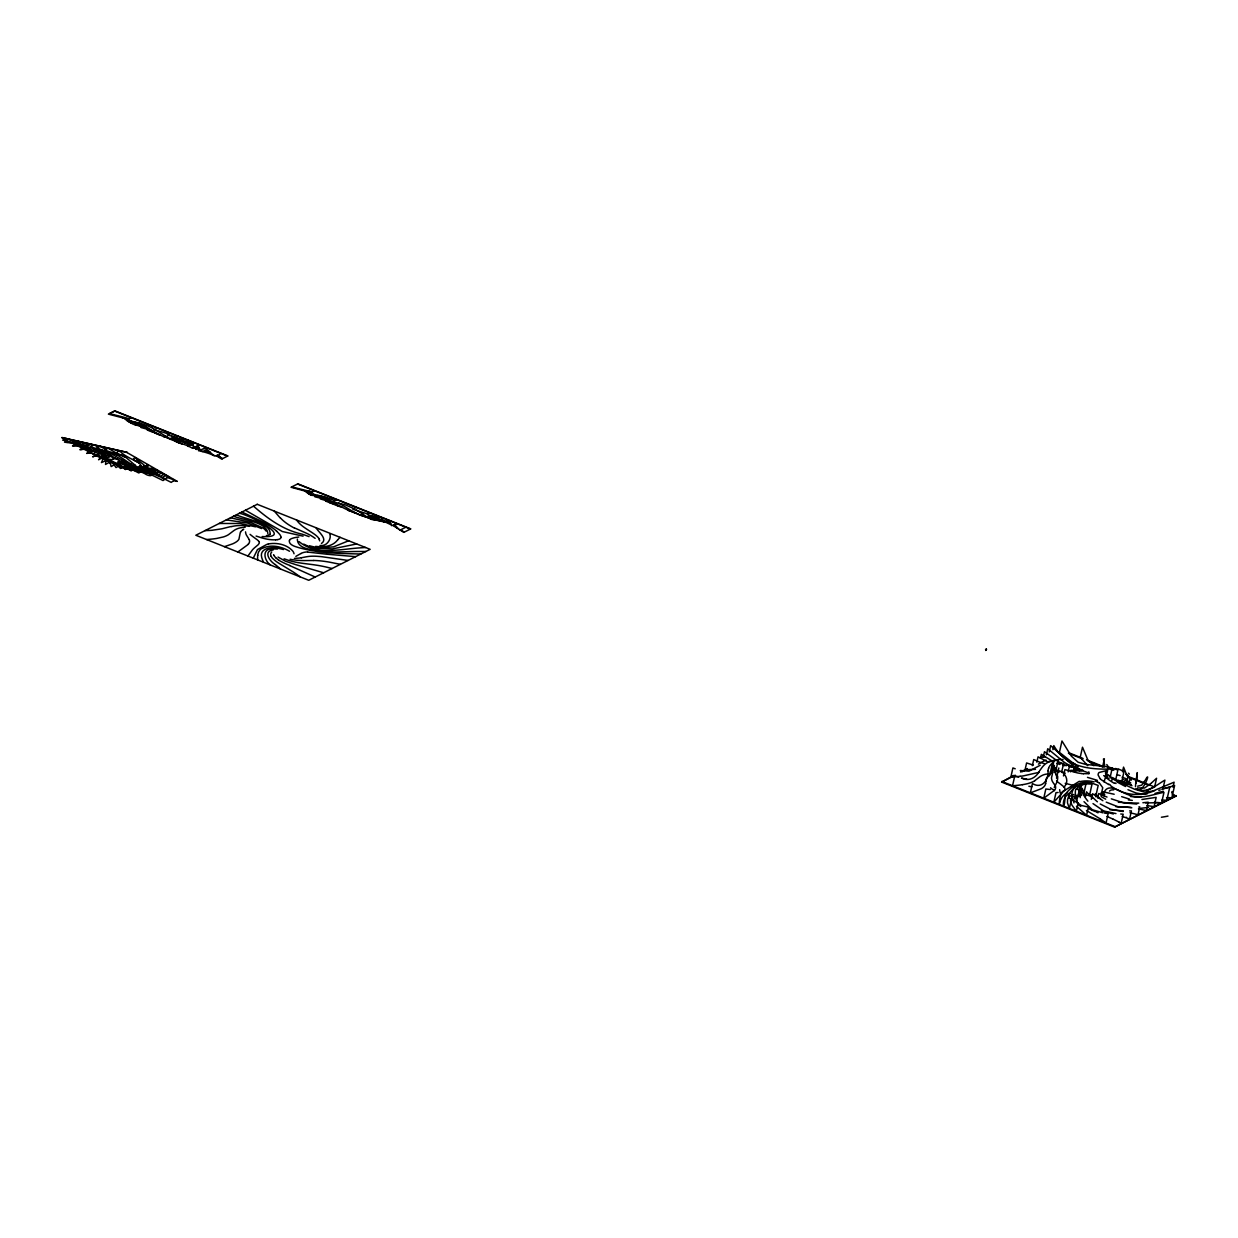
<?xml version="1.0" encoding="UTF-8"?>
<svg xmlns="http://www.w3.org/2000/svg" width="1238" height="1238" viewBox="0 0 1238 1238"><rect width="100%" height="100%" fill="white"/><g stroke="black" fill="none" stroke-linecap="round" stroke-linejoin="round"><path stroke-width="1.5" d="M986.098 649.579L986.438 649.145M985.758 650.476L986.284 648.805M1136.809 778.872L1137.289 772.605L1135.834 782.153M1136.793 779.182L1135.911 783.298L1135.834 782.292M141.008 467.268C142.014 461 128.133 460.319 135.546 457.596A17.131 6.221 12.6 0 0 137.232 459.824M1045.801 781.611L1045.584 783.577M1045.801 781.457L1045.955 780.017A54.302 19.731 12.6 0 1 1046.296 778.748L1046.358 778.578A25.998 9.44 12.6 0 1 1047.1 777.433L1049.7 775.452L1052.579 762.608L1049.87 765.703A27.174 16.589 31.3 0 0 1048.679 768.133L1048.601 768.442M986.531 649.563L985.541 649.671L986.361 649.981M141.024 467.19L138.904 468.568M257.659 555.258L257.581 559.901M307.782 493.188L311.264 495.231M1048.029 770.763C1048.756 779.754 1042.148 789.504 1032.446 783.577L1030.356 792.877L1041.39 788.668A44.8 16.28 12.6 0 0 1045.677 783.592M1172.51 794.115L1175.961 796.173L1114.556 827.108L1001.635 782.076L1013.721 775.437M1032.368 765.672L1033.73 759.559L1038.852 761.772A50.603 33.147 2.5 0 0 1039.719 762.206L1044.238 763.583M1036.84 762.19L1038.048 756.836L1048.06 761.989M1040.431 758.368L1041.344 754.329L1052.857 761.416M1043.294 756.929L1044.47 751.714L1058.552 761.757L1066.599 765.688M1046.373 754.778L1047.735 748.727L1064.448 762.438L1072.201 766.956M1049.251 751.93L1050.66 745.616L1072.495 765.161L1078.793 769.494A12.086 1.486 4.5 0 0 1079.211 769.247L1082.91 770.268L1080.666 770.949A11.421 1.749 9.6 0 1 1079.567 771.042M1052.904 749.671L1053.801 745.616C1066.289 767.56 1089.44 769.556 1112.003 769.092L1109.96 778.222M1056.525 778.207L1058.815 767.978M1061.585 772.435L1063.581 763.506L1059.883 763.444M1063.473 775.947L1064.897 769.603L1077.462 772.914A14.485 3.652 12.9 0 0 1079.954 773.332L1081.347 773.456M1068.162 771.893L1069.57 765.564L1066.862 765.146M1070.499 771.831L1070.839 770.268L1079.428 770.995M1073.578 770.392L1074.259 767.142L1069.059 766.291M1074.507 772.233L1075.002 770.005L1078.762 769.479M1075.807 770.934L1076.379 768.009M1079.288 795.446L1081.656 784.83L1077.865 787.368A17.471 11.127 17.4 0 0 1076.518 788.946L1076.348 789.194M1080.14 797.674L1082.213 788.343L1083.838 792.599A20.969 9.037 34.2 0 0 1085.138 794.858L1085.447 795.198M1083.9 793.156L1085.943 784.01L1080.279 785.263A14.593 9.13 7.7 0 0 1077.927 786.362L1077.586 786.517M1085.401 796.839L1086.515 791.84L1089.688 795.369A22.191 7.985 34 0 0 1092.442 797.984M1091.297 799.361L1092.55 793.728L1097.007 796.746A23.29 5.261 31.8 0 0 1100.427 798.835M1095.661 796.715L1098.183 785.418L1091.297 782.911M1097.688 798.015L1098.694 793.527L1103.894 795.786M1101.046 795.384L1102.749 787.708L1099.329 782.927M1104.017 781.952C1108.459 768.752 1103.584 770.082 1106.571 776.706M1105.828 778.377L1107.639 770.284L1099.127 772.497A14.717 5.819 17.2 0 0 1098.416 773.41L1098.214 774.029A21.17 8.357 19.8 0 0 1098.106 774.973L1100.025 778.547M1102.454 795.044L1103.166 791.856L1114.185 794.254M1103.445 795.152L1103.631 794.332M1103.986 792.691C1108.087 781.998 1120.978 792.382 1128.174 794.703C1139.796 800.088 1152.346 794.502 1163.968 792.335L1161.615 802.874L1154.311 802.27M1107.267 777.928L1108.01 774.617L1113.566 779.244M1111.724 780.745L1112.436 777.526L1119.554 781.596M1115.562 780.451L1117.883 770.067L1107.654 766.74L1085.509 764.372L1078.081 762.206L1071.288 756.062L1061.972 740.989L1059.434 752.364L1076.286 765.61M1117.96 781.704L1118.301 780.219L1124.398 783.02A17.688 2.182 25.1 0 0 1127.509 784.412L1128.112 781.936L1126.069 779.275M1122.495 771.831L1123.547 767.111L1126.998 775.653M1121.458 782.911L1124.058 771.336L1118.796 769.247M1123.408 784.583L1124.011 781.905L1128.375 783.499M1114.556 827.108L1176.1 795.554M1126.255 784.211L1128.189 775.607L1127.137 774.849A23.445 3.466 -3.7 0 0 1125.775 774.354M1128.886 782.973L1129.567 779.925L1131.3 779.894M1148.926 789.488L1154.621 786.966L1156.571 778.253L1151.696 782.772M1163.349 787.028L1164.896 780.126C1156.246 785.047 1146.636 794.285 1135.989 788.73M1171.69 792.985L1172.015 791.546M1172.974 787.229L1174.104 782.199L1152.903 791.036L1144.392 792.103L1134.472 789.194L1115.376 780.311A12.72 3.374 23.8 0 1 1113.457 779.244M253.264 558.183L257.458 549.564L266.619 544.503A46.812 17.007 12.6 0 1 268.398 543.962M113.432 459.019L113.339 458.308A22.578 8.202 12.6 0 0 111.08 455.847M1135.463 786.672L1135.741 783.375M289.522 540.31L289.321 541.114A21.928 7.97 12.6 0 0 289.367 541.764L289.862 543.08A11.529 4.194 12.6 0 0 290.76 544.116L291.255 544.519A8.558 3.11 12.6 0 0 292.447 545.293L292.772 545.478A10.786 3.915 12.6 0 0 295.201 546.531L299.256 547.8A58.929 21.402 12.6 0 0 326.29 552.535M267.857 533.655C267.191 521.91 243.901 520.378 233.58 516.2M240.559 532.046L240.033 533.655A67.456 24.497 12.6 0 0 239.94 534.29L238.934 539.226A38.115 13.85 12.6 0 1 238.408 540L237.495 540.975A57.072 20.737 12.6 0 1 232.527 543.884L224.418 546.67M1145.738 779.336C1150.613 770.748 1145.181 787.585 1140.368 789.271M1145.398 779.925L1141.715 785.171L1137.66 786.192M297.337 539.056C297.383 552.473 323.737 549.811 332.558 551.931A90.312 32.807 12.6 0 0 339.026 551.947L353.511 551.544A173.738 63.107 12.6 0 1 357.782 551.483L365.937 551.483M101.485 457.472C94.614 463.507 101.624 455.507 105.168 458.122A13.556 4.921 12.6 0 0 110.105 459.391L111.931 459.546A2.894 1.052 12.6 0 0 113.401 459.128M247.894 556.048L252.537 549.765A121.355 44.088 12.6 0 1 254.579 547.769L258.061 544.828A41.318 15.011 12.6 0 0 258.448 544.426L259.237 543.126A11.096 4.024 12.6 0 0 258.928 541.501M271.726 551.962L271.432 552.396A25.24 9.177 12.6 0 0 270.983 556.202M1039.641 770.779L1041.792 767.777A47.787 32.683 28.5 0 1 1045.259 764.047L1045.971 763.567A23.646 16.017 26.3 0 1 1048.137 762.299L1054.111 760.24L1051.17 773.441L1045.429 774.292A24.11 8.759 12.6 0 0 1043.139 774.988L1042.86 775.112A46.038 16.728 12.6 0 0 1039.765 776.845L1034.736 780.698M1039.286 771.274C1036.129 777.727 1028.716 781.72 1021.892 778.129M336.303 504.067L334.059 502.767L343.963 508.184A44.754 16.249 12.6 0 0 347.615 509.901L359.809 514.915M1063.643 787.445C1068.719 782.942 1067.233 775.917 1062.096 772.11M237.82 552.009L247.739 544.766A58.093 21.108 12.6 0 0 248.312 544.132L248.482 543.931M1054.219 787.43L1056.648 782.71A31.352 20.659 7.8 0 0 1057.623 776.009M337.835 539.706L340.048 537.307M337.68 539.876C332.604 546.639 323.428 547.444 315.675 546.376M103.683 454.764L100.928 456.249L106.638 457.549A3.358 1.223 12.6 0 0 107.474 457.565C111.265 456.636 105.601 452.799 103.915 451.901M1054.033 790.602L1043.773 798.216L1045.831 788.993L1050.288 789.534M147.91 466.85L147.059 467.036M1089.069 773.379L1088.527 772.62M1151.402 783.035L1144.531 788.049L1137.49 787.91M146.749 467.562L147.647 468.026A8.898 3.234 12.6 0 0 153.249 468.181L151.624 469.403M108.65 457.271L111.203 455.878L109.78 454.748M1072.387 785.759L1071.381 786.532M193.283 445.03L191.054 444.751L191.782 443.823A5.246 1.903 12.6 0 0 189.646 442.987L188.393 442.755M386.101 521.508L385.544 521.894A30.021 10.91 12.6 0 0 384.925 522.343L388.964 520.455M164.964 479.214L163.045 480.561L148.018 473.164L129.65 469.542A24.11 8.759 12.6 0 1 124.342 468.366L121.463 467.562M270.085 534.29C271.447 522.591 245.65 519.511 236.443 514.76M242.648 529.941L243.747 529.245M335.591 504.423L329.556 502.566L331.119 501.777M191.054 444.751L189.77 445.51M321.447 543.467C328.24 539.025 318.305 532.061 316.061 527.759M140.699 471.786L138.795 472.993L133.395 470.146M145.728 466.076L147.848 464.606L148.204 465.828M140.482 468.057L144.026 465.828M137 467.391L139.151 468.413M140.637 465.503L137.155 467.654A25.859 9.393 12.6 0 0 135.019 465.117L127.158 458.493A21.526 7.815 12.6 0 0 120.937 454.671M132.543 470.022L131.12 470.904L128.659 469.357M135.19 465.24L133.936 466.014L118.368 455.708A22.671 8.233 12.6 0 0 111.621 452.396L104.657 450.059L108.17 448.218L115.985 452.907M133.689 465.828L132.327 466.664A36.815 13.37 12.6 0 0 138.424 468.165L139.182 468.366M126.462 468.893L125.425 469.527L123.645 468.181M127.932 465.612L123.955 467.964L127.313 468.831A11.513 4.178 12.6 0 0 129.619 469.248L133.967 469.79A40.343 14.655 12.6 0 1 136.691 470.192L144.676 471.678M130.733 463.739L127.901 465.287A32.993 11.993 12.6 0 0 137.743 468.072L138.563 468.227M125.812 465.024L120.535 468.475L117.3 465.395A19.638 7.134 12.6 0 0 116.511 464.776M124.373 463.941L126.57 462.625L129.711 464.343M191.735 443.73C188.872 441.656 184.787 446.16 189.894 446.872A64.361 23.383 12.6 0 0 192.571 448.233M118.275 466.246L116.032 467.562L113.896 464.529A21.216 7.707 12.6 0 0 112.921 463.476L115.815 464.111M120.318 465.008L118.508 466.138L122.144 467.175M125.75 463.105C123.831 461.387 120.674 463.585 124.125 464.296M114.159 464.854L111.157 466.587L110.43 463.662M116.124 463.708L115.304 464.405L119.39 465.627M120.86 463.569C114.67 462.532 121.03 459.112 123.893 462.269M112.426 463.074L115.877 463.848M112.534 462.594L111.621 462.532M1040.199 765.254L1028.995 771.181L1020.267 770.516M109.315 461.635L110.693 462.037M262.162 548.48C270.859 544.055 281.506 546.438 289.537 551.266M61.9 437.556L127.266 452.427L61.9 437.556L64.84 439.103M108.913 461.495L112.581 462.826M113.153 459.313L115.149 458.184M106.081 460.335A2.646 0.959 12.6 0 0 106.808 460.567L109.3 461.449A64.747 23.522 12.6 0 1 110.971 462.037L112.704 462.672M146.502 467.825L139.894 468.382M301.035 553.463L295.836 556.373M105.895 460.722L101.439 462.579L102.692 459.902A51.377 18.663 12.6 0 1 103.265 458.958L103.404 458.787A13.572 4.937 12.6 0 1 103.961 458.215M104.874 459.159L106.406 458.818A19.762 7.18 12.6 0 0 106.808 459.004L117.61 463.646A34.741 12.612 12.6 0 1 118.647 464.142L119.436 464.529A17.719 6.438 12.6 0 1 122.995 466.726M104.534 457.921L105.957 458.602M105.818 456.435L108.139 455.244M105.818 455.058L103.342 456.574L105.54 456.528A2.275 0.82 12.6 0 0 105.957 456.327L105.137 454.222L100.882 450.926M103.296 454.269L102.073 454.934A32.668 11.869 12.6 0 0 99.69 452.845A35.577 12.922 12.6 0 0 99.164 452.443L92.927 448.481L86.397 446.485L90.916 444.241L93.299 445.293M100.495 453.495L97.291 455.197A64.856 23.553 12.6 0 0 102.584 457.255M96.193 455.197L92.633 456.822L96.92 455.491M99.69 452.845L98.22 453.619L83.983 445.804A20.35 7.397 12.6 0 0 79 443.684L62.643 440.109L66.109 438.531L74.837 441.362M95.991 452.319L93.051 453.851A68.771 24.977 12.6 0 0 98.359 456.064L100.959 457.054A3.374 1.223 12.6 0 0 101.98 457.41M94.862 451.669L82.59 446.222A12.844 4.658 12.6 0 0 74.992 443.606M92.277 451.034L89.91 452.241A15.645 5.679 12.6 0 0 93.454 453.65M91.287 450.539L83.24 447.088A4.41 1.609 12.6 0 0 81.708 446.531A5.138 1.872 12.6 0 0 79.572 446.253L72.5 445.943L76.276 444.813A22.826 8.295 12.6 0 0 78.83 445.309L81.352 445.634M90.281 452.056L86.66 453.402L87.542 453.294A27.84 10.105 12.6 0 0 89.77 452.938L90.235 452.829M89.848 450.214L88.347 450.942L90.065 451.483M88.115 450.864L89.616 450.106M109.811 413.446L114.592 411.031M122.423 417.81L123.583 418.088M131.476 417.763L126.895 420.069L138.006 422.808M132.28 423.597L128.025 421.369A11.297 4.101 12.6 0 1 127.096 420.611M137.155 424.634L135.747 425.346L131.042 422.932M142.571 426.692L140.993 427.481L147.059 429.199L134.4 421.879M150.757 430.855A36.366 13.216 12.6 0 0 148.854 429.617C143.314 428.441 150.448 431.644 153.063 432.077M151.036 430.7L154.177 432.526M157.566 428.162L154.116 429.911L161.203 431.706A21.588 7.846 12.6 0 1 167.594 433.842L168.786 434.399M152.197 431.397L151.949 431.52A5.602 2.027 12.6 0 0 152.785 431.768L153.45 432.217M149.009 429.462A66.852 24.28 12.6 0 0 155.431 433.192L155.771 433.006M170.736 433.424L167.378 435.111L171.509 436.008A31.755 11.529 12.6 0 1 172.639 436.271A12.055 4.379 12.6 0 1 176.554 437.401M164.314 436.983L165.753 436.256M173.413 437.184L170.024 438.886L156.731 430.654M178.396 436.472L174.728 438.329L179.464 439.057A6.732 2.445 12.6 0 1 182.234 439.676M188.3 440.434L186.273 441.455A2.414 0.882 12.6 0 1 185.762 441.564A5.648 2.058 12.6 0 1 184.416 441.595L170.736 438.531L175.115 439.846L177.313 438.716M180.918 439.335L179.556 440.032A3.358 1.223 12.6 0 0 179.34 439.119L176.957 440.171L179.324 440.14M184.106 438.747L179.943 440.852L184.4 441.084A14.779 5.37 12.6 0 1 185.267 441.146A2.909 1.052 12.6 0 1 185.963 441.239M182.528 444.272L174.945 441.177M189.352 440.852L184.57 443.25L187.325 442.925A25.472 9.254 12.6 0 0 187.712 442.864L187.944 442.833A9.393 3.405 12.6 0 0 189.012 442.616L191.101 441.548M188.455 446.067L171.478 439.722A76.802 27.901 12.6 0 1 169.946 439.057L165.041 436.813M189.228 445.788L194.768 443.003M199.364 444.844L192.865 448.11L193.283 446.222A12.163 4.41 12.6 0 0 193.113 444.442M205.879 447.429L200.293 450.245L197.879 446.067L192.571 448.233M198.622 446.639L194.768 447.676M199.597 448.729L196.161 449.409M200.061 449.781L198.42 450.617L202.057 451.39A2.646 0.959 12.6 0 0 202.753 451.39L202.893 451.39M214.22 455.785C209.98 453.572 205.818 452.458 201.469 451.313M220.735 453.356C213.601 461.124 210.63 449.084 203.713 448.605M314.576 490.79L309.376 493.405L320.905 495.989A27.901 10.136 12.6 0 1 334.755 500.678M313.214 494.241L311.032 495.339A3.528 1.284 12.6 0 1 311.728 495.262L316.618 496.036M322.081 498.063L317.702 495.463L314.978 496.856L321.524 498.326M326.971 500.369L322.623 497.676L320.333 498.929L326.337 500.694M330.36 502.179A27.716 10.074 12.6 0 0 327.822 500.322L325.579 501.065L338.036 506.017M336.751 499.626L332.62 501.715L345.263 504.856L353.991 508.648M333.904 502.643L331.289 502.984L332.186 503.046M356.343 507.456L352.83 509.236L367.887 514.049M362.997 514.25L360.769 515.364A90.343 32.807 12.6 0 1 352.072 510.969L338.732 503.077M370.1 512.934C362.13 516.2 374.82 514.265 376.77 517.917M373.056 518.954L366.773 517.128L370.564 515.937M370.781 518.614L370.116 518.939A4.101 1.486 12.6 0 0 370.27 518.722L370.317 518.66A4.426 1.609 12.6 0 1 370.441 518.505M374.882 516.54C366.278 518.459 381.149 521.724 383.888 518.443M372.375 519.078L371.617 519.465L375.145 520.13A7.676 2.786 12.6 0 0 376.584 520.285L376.956 520.316M376.104 517.205L373.18 518.676L376.445 518.707M376.569 518.645L380.035 516.896M380.329 517.02L376.414 518.985L381.629 519.248M396.98 523.659L391.564 525.655A52.661 19.127 12.6 0 1 391.301 524.897L385.591 522.157M398.884 529.214L393.158 525.593M405.863 527.202L399.936 530.189A68.307 24.806 12.6 0 1 396.856 527.156L395.928 526.057A17.626 6.407 12.6 0 0 394.705 524.835M310.862 492.662L291.038 487.261L297.863 483.841L410.768 528.874L403.789 532.402L400.153 530.081M1020.545 772.001L1027.37 768.566M1001.635 782.076L1015.284 775.205M1022.108 771.769L1027.23 769.185M85.871 448.574A5.85 2.12 12.6 0 1 82.482 448.326L79.851 449.704L81.693 449.595M1148.524 789.689L1146.821 790.463M67.022 440.991L64.531 442.152L68.508 442.771M1079.35 781.271L1063.38 791.237M348.667 540.758L333.471 546.902L319.605 547.8A23.089 8.387 12.6 0 1 310.057 545.927L309.686 545.881M187.201 444.705L188.687 444.597A18.601 6.747 12.6 0 1 190.373 444.736L190.59 444.751M1070.251 793.651C1059.326 795.879 1064.525 818.179 1065.16 794.579C1070.499 787.105 1079.288 781.333 1088.821 782.555A11.575 5.586 0.2 0 1 1091.251 782.958M1158.861 790.417L1160.269 789.906M1161.817 789.364L1174.614 785.496L1171.891 797.69L1166.536 797.674M1047.781 761.865L1048.215 761.726A22.005 14.237 3 0 1 1051.418 760.968L1058.227 760.163L1055.457 772.558L1054.436 772.419M202.908 451.406A8.728 3.172 12.6 0 0 204.224 451.127L204.579 451.034A8.047 2.925 12.6 0 1 208.417 450.647M204.239 451.127L204.316 451.096A26.075 9.471 12.6 0 0 210.058 452.133M1154.574 790.618C1139.95 797.117 1123.299 795.369 1110.532 785.666M268.398 543.962C276.894 542.337 287.324 544.534 293.035 551.405A42.463 15.429 12.6 0 1 294.04 553.757M273.18 549.935C262.812 551.065 269.714 561.464 275.254 564.513M1079.134 796.158L1075.636 797.303A16.589 6.02 12.6 0 0 1074.336 798.216L1073.361 800.243L1073.996 802.889M195.883 448.048L196.208 447.986A7.598 2.77 12.6 0 1 198.235 447.939L199.318 448.001M1058.103 792.49L1055.983 792.676L1053.832 802.255L1065.129 789.534L1064.525 787.306L1060.378 783.979A95.744 34.772 12.6 0 1 1056.571 781.054M117.935 461.851L123.104 462.641M1073.934 794.456L1069.678 796.328L1067.574 799.268L1067.481 802.905L1069.4 808.445L1071.412 799.439L1068.27 797.628L1069.353 793.264L1074.692 787.198L1082.352 783.994A12.024 6.855 1.8 0 1 1084.55 783.762L1092.024 784.118L1089.425 795.755L1087.428 795.229M1063.194 791.283C1059.774 791.593 1057.995 810.503 1060.378 800.646A113.091 41.086 12.6 0 1 1061.43 798.371A67.672 24.574 12.6 0 1 1067.636 792.691M1162.993 788.575L1169.724 787.244L1166.815 800.243L1161.878 800.088M356.699 543.962L332.233 548.929L314.204 547.877M301.376 557.765L305.415 556.976A70.767 25.704 12.6 0 1 306.622 556.744L309.144 556.373A28.242 10.26 12.6 0 1 319.45 556.496L319.744 556.496A57.644 20.938 12.6 0 1 321.741 556.698L348.126 560.443M1022.48 784.675L1023.222 784.552A52.801 19.174 12.6 0 0 1034.813 780.729M1147.115 793.883L1144.082 794.177M277.235 539.629L275.625 539.783M1141.931 799.485L1156.153 797.365L1154.079 806.665L1147.007 805.551M319.977 545.478C327.064 546.747 331.707 538.545 329.819 534.182M95.589 455.274L90.684 452.706M1020.066 776.303L1021.071 776.18A55.431 20.133 12.6 0 0 1023.408 775.87L1038.342 772.497A36.088 13.107 12.6 0 1 1039.363 772.326M1142.906 802.735L1148.199 802.193L1146.326 810.55L1140.74 809.373A72.005 26.153 12.6 0 0 1138.465 808.925M245.217 527.218L244.52 527.295A42.494 15.429 12.6 0 0 239.863 527.961L238.98 528.193A24.466 8.883 12.6 0 0 237.928 528.518L236.721 528.982A42.587 15.475 12.6 0 0 234.462 530.189L234.168 530.39A77.808 28.273 12.6 0 0 233.023 531.226L228.457 534.692A51.284 18.632 12.6 0 1 223.413 536.936L216.789 538.422A87.496 31.786 12.6 0 1 211.048 539.149L206.591 539.551M1138.759 803.137L1126.812 802.828A32.807 11.916 12.6 0 0 1118.332 802.317M272.484 549.007C261.62 548.264 263.988 560.597 270.441 565.008M1078.035 795.26L1081.733 795.198M1131.13 807.424L1118.239 806.882L1106.23 802.147M1138.836 806.944L1139.78 806.882L1138.016 814.743L1137.134 814.527A63.602 23.104 12.6 0 0 1129.938 812.778M365.581 547.49L357.952 548.001A144.119 52.352 12.6 0 0 354.95 548.279C336.767 550.028 314.406 554.469 299.101 541.656M294.365 558.384L296.346 558.276A42.649 15.49 12.6 0 0 301.407 557.781M127.839 467.639L126.4 467.716A20.613 7.49 12.6 0 1 124.342 467.778M1087.041 773.704L1083.25 773.611M219.141 523.473L240.172 523.488L255.508 526.815M204.966 530.622L209.779 530.437A64.593 23.46 12.6 0 0 211.884 530.297L221.463 528.874A99.086 35.995 12.6 0 0 222.886 528.549L229.742 526.831A75.874 27.561 12.6 0 1 231.227 526.506M1035.494 769.371L1025.095 769.68L1026.596 762.964L1033.328 765.084M1115.964 806.696L1119.508 806.712A42.572 15.46 12.6 0 1 1131.826 807.78M1129.644 810.905L1131.424 810.905L1129.613 818.983L1127.973 818.411A70.736 25.704 12.6 0 0 1122.17 816.461M1123.408 810.89L1109.867 809.714M313.771 560.505L304.842 560.566A63.432 23.042 12.6 0 1 303.171 560.551L301.886 560.535A30.764 11.173 12.6 0 1 292.338 559.669L290.063 559.266M341.332 553.479L360.862 554.036M340.744 553.463L326.383 552.659M307.86 552.117L324.263 553.928A137.062 49.783 12.6 0 0 327.018 554.237L355.662 556.651M1142.566 794.177L1136.066 793.001L1127.957 789.705M277.482 549.053L277.157 549.038A27.251 9.904 12.6 0 0 272.453 548.991M384.956 520.997L386.07 521.074M384.476 520.966L383.672 520.919A21.882 7.939 12.6 0 1 373.102 518.892M89.353 452.009L84.138 449.27M1107.376 767.808L1112.544 768.194M244.598 525.763L244.985 525.81A37.279 13.541 12.6 0 1 246.795 525.995L249.519 526.336M1050.257 771.955L1052.594 772.187M1120.746 814L1123.191 814.233L1121.164 823.27L1118.935 822.078M262.1 536.565C296.377 538.344 248.08 514.575 239.383 513.275M1115.964 813.567L1103.677 810.983L1092.999 803.601M226.322 519.867L247.801 523.101L261.574 528.549M342.183 507.332L341.239 507.1A21.928 7.97 12.6 0 1 338.051 506.002M186.644 442.214L184.942 441.997A27.128 9.858 12.6 0 1 175.626 439.954M1132.306 800.382L1128.36 799.934M1136.824 804.066L1123.439 802.812L1111.322 798.85M69.638 442.941L74.976 443.746M1115.206 768.519L1116.165 768.674A27.128 13.664 -15.3 0 1 1118.719 769.324M386.241 521.832L389.985 522.637L391.084 524.092M148.854 469.79L139.662 468.397M384.755 521.6L383.362 521.384M1104.42 813.057L1108.134 813.645L1106.029 823.053L1103.197 820.964A91.473 33.225 12.6 0 0 1099.978 818.736M1102.981 812.84L1092.256 809.714L1084.008 801.682M158.681 471.972L161.776 472.668L158.897 474.618L153.388 472.22A20.613 7.49 12.6 0 0 145.31 469.682L139.445 468.459L141.209 468.552A20.009 7.273 12.6 0 0 144.583 468.923L149.937 469.109A2.461 0.898 12.6 0 1 151.655 469.357L157.102 469.96L153.992 471.136M1123.145 811.509L1110.486 809.234L1100.226 803.973M186.257 442.399L183.534 441.904M140.296 468.506L140.915 468.629A31.693 11.513 12.6 0 1 149.287 472.049L162.101 477.744L165.938 475.083L163.462 474.371M303.093 536.147L282.372 531.535L245.434 510.242M1065.051 765.703L1062.792 765.239M1073.532 767.452C1087.831 771.166 1071.891 766.461 1073.841 767.405M1097.379 780.342L1087.49 777.371M155.942 470.734C161.017 470.44 158.046 474.169 154.704 472.096M134.122 468.382L143.515 470.285A31.476 11.436 12.6 0 1 147.709 471.322M1073.671 785.48L1065.222 783.345M138.687 468.134L136.83 467.887M139.848 468.428L142.107 469.109A26.663 9.687 12.6 0 1 152.614 472.514M385.25 522.096L383.749 521.802M140.869 468.691L147.585 469.945A16.62 6.035 12.6 0 1 154.781 472.065M388.345 522.684L389.072 522.823A17.224 6.252 12.6 0 1 390.713 523.179M230.5 517.763L251.02 522.575L263.121 528.038A16.961 6.159 12.6 0 1 264.251 528.936A26.942 9.78 12.6 0 1 265.783 530.653L266.093 531.04M1084.132 794.517L1086.515 795.013M383.409 521.74L382.712 521.6A51.81 18.818 12.6 0 1 367.655 517.639L360.892 515.302L366.742 517.205M136.103 425.16L139.383 425.857M73.073 442.183L75.998 440.805L80.671 442.415M138.996 468.32L134.555 467.345A24.342 8.852 12.6 0 1 124.14 464.033M1071.412 766.941L1069.059 766.415M75.038 442.693L78.505 443.452M340.388 564.342L329.618 562.176A44.382 16.125 12.6 0 0 313.725 560.443M1129.52 799.114L1121.659 796.668M134.323 467.299L132.187 466.788A27.081 9.842 12.6 0 1 124.048 464.343M78.876 443.668L82.095 444.457M1076.348 785.821A24.806 15.939 9.6 0 0 1071.938 793.218L1072.154 800.15L1078.236 802.92L1076.379 811.23L1071.876 805.025L1070.421 800.816L1071.706 797.52L1075.822 795.57A13.587 4.937 12.6 0 1 1076.441 795.446M109.486 413.616L123.785 417.206A43.964 15.97 12.6 0 1 128.829 418.661L129.34 418.831M291.642 486.936L309.005 491.176A45.62 16.574 12.6 0 1 312.115 492.028M1130.681 782.648L1128.097 781.998L1128.777 782.989M127.065 465.349L126.106 465.101A29.078 10.569 12.6 0 1 120.844 463.585M1086.252 771.939L1080.279 770.16M332.063 568.536L327.761 567.437A50.294 18.261 12.6 0 0 317.918 565.395L313.725 564.76A94.831 34.447 12.6 0 0 311.109 564.42L302.83 563.352A67.053 24.358 12.6 0 1 300.958 563.073L300.617 563.027A38.517 13.989 12.6 0 1 295.48 562.129L291.379 561.17A21 7.629 12.6 0 1 288.686 560.396L284.09 558.787M85.004 445.386L81.863 444.566L85.221 442.925L87.852 443.978M161.017 473.179L164.05 473.984L160.739 476.243L152.522 472.545M128.365 419.326L108.402 414.142L114.964 410.892L227.869 455.924L221.679 459.081L216.139 455.677M308.572 491.068L312.1 492.043M1113.38 813.97L1104.992 811.772M196.099 447.908L195.078 447.63M173.676 480.623L177.282 481.412L127.034 452.566M1104.064 811.524L1101.294 810.766M77.019 443.127L81.414 442.059L84.586 443.235M173.181 439.366L170.565 438.608A44.135 16.032 12.6 0 0 183.534 441.951M86.97 446.191L84.679 445.556L88.486 443.684L90.405 444.488M112.101 456.837L110.507 456.358M137.712 470.796L138.718 471.09A19.421 7.057 12.6 0 1 144.521 473.473C150.2 477.636 156.081 474.959 146.099 472.576M92.85 448.45L99.69 450.524A40.096 14.562 12.6 0 1 103.636 451.793L105.849 452.659A14.098 5.122 12.6 0 1 109.78 454.748M1057.979 771.924L1059.001 772.233M140.977 466.447L139.971 466.061M165.227 475.578L168.585 476.615L165.35 478.889L162.441 477.497M1103.507 793.527L1101.232 792.769M1059.898 764.465L1056.679 763.289M167.145 437.525L168.554 437.989M166.434 437.293L168.337 437.85M1018.673 777.108L1014.773 775.808L1012.545 785.774L1016.831 785.387A84.741 30.78 12.6 0 0 1022.495 784.675M168.059 437.679L164.809 436.735M127.483 465.844L126.678 465.581M126.431 465.488L125.533 465.194M107.954 461L109.099 461.48M166.387 437.2L164.979 436.643M153.636 474.03L152.104 473.535A33.178 12.055 12.6 0 0 144.676 471.709M256.111 536.069L262.085 537.957A26.54 9.641 12.6 0 0 263.818 538.422L265.566 538.84A16.682 6.066 12.6 0 0 275.641 539.799M167.316 477.512L174.496 480.035L171.215 482.402L161.93 477.667M108.077 461.124L108.186 461.17A3.714 1.346 12.6 0 1 107.536 460.923M323.66 572.776L297.94 565.271A77.839 28.273 12.6 0 1 295.959 564.714L285.452 561.185L278.024 557.069M1075.698 767.591L1072.387 766.539A17.456 3.312 -3.4 0 0 1070.421 766.105M1088.759 794.254L1092.226 795.709M160.104 434.971L159.269 434.739M1015.222 768.798L1012.901 767.947L1010.92 776.845L1011.817 776.814A75.951 27.592 12.6 0 0 1020.097 776.334M159.687 434.817L158.34 434.352A90.451 32.853 12.6 0 1 151.315 430.545L139.321 423.164M349.534 510.783L348.497 510.396M309.082 536.627L304.177 534.862A66.651 24.218 12.6 0 0 301.902 534.104C283.27 530.034 267.578 518.474 253.496 506.156M348.048 510.226L355.708 513.136M158.696 434.523L157.597 434.12A23.661 8.589 12.6 0 1 155.911 433.439L155.4 433.192M138.656 462.795A28.489 10.353 12.6 0 0 137.929 462.362L130.284 458.354A74.868 27.19 12.6 0 1 128.706 457.503L126.91 456.497A34.37 12.488 12.6 0 1 122.02 453.201C118.894 448.543 113.122 453.742 120.72 454.748M106.963 460.118L111.343 461.774A64.175 23.321 12.6 0 1 119.746 465.333M145.805 466.107L146.997 466.819M1068.564 752.658L1082.91 758.383M1086.484 759.807L1104.404 766.956M1127.71 776.241L1154.59 786.966M1068.425 753.277L1082.77 759.002M1088.14 761.138L1102.485 766.864M1127.57 776.86L1149.081 785.449M1172.371 794.734L1175.961 796.173M114.639 411.047L227.606 456.11M297.538 483.996L410.443 529.028M1001.774 781.457L1114.68 826.489M1098.06 812.793L1096.172 812.004M178.643 442.74L177.266 442.152M1106.958 816.43L1112.931 819.076M88.641 450.276L86.521 449.363A4.302 1.563 12.6 0 1 85.639 448.914M289.723 565.58L315.21 577.047M1106.168 776.706L1103.677 775.622M1094.934 811.478L1092.473 810.395M1097.379 781.828L1096.868 781.611A17.394 7.521 1.5 0 0 1095.228 781.07M124.961 457.255L116.326 453.077M117.409 455.151L112.194 452.675M119.312 460.226L117.749 459.515A24.311 8.836 12.6 0 1 112.426 456.435L108.573 453.572M1092.179 810.256L1091.87 810.116A36.119 13.123 12.6 0 1 1088.697 808.584M1093.835 765.703L1087.985 760.302L1082.492 747.21L1080.232 757.3L1087.738 765.688M241.89 512.021L258.897 520.037A72.114 26.199 12.6 0 1 276.693 531.087M1122.912 783.236L1121.876 782.741M98.498 447.073L93.995 444.937L90.405 446.748L101.531 450.199A18.23 6.623 12.6 0 1 108.65 453.572M294.567 527.945L306.714 533.346A34.06 12.365 12.6 0 1 313.013 536.859L315.148 538.36M105.864 449.425L99.968 446.33L96.502 448.11L105.864 451.174A19.823 7.196 12.6 0 1 111.822 453.99A44.8 16.28 12.6 0 1 113.122 454.795L126.57 462.625M73.042 443.421L75.286 444.612M78.288 446.191L82.482 448.388M96.332 455.692L100.773 458.029M101.392 458.354L103.079 459.236M109.114 462.408L110.074 462.919M141.736 427.11L131.182 421.09M152.599 428.302L154.843 429.54M324.077 496.794L333.424 502.365M139.198 423.117L141.039 424.185M1116.042 783.499L1115.051 782.927M322.855 496.469L330.252 501.158A20.659 7.505 12.6 0 1 332.14 502.613M310.088 494.566L307.349 492.91A16.543 6.004 12.6 0 1 305.956 491.873L305.616 491.579A14.376 5.215 12.6 0 1 305.213 491.192M315.891 495.618L313.756 494.364M136.985 422.529L149.055 429.447M1108.753 784.629L1101.449 779.863A8.821 2.956 28.7 0 1 1099.917 778.516M320.982 496.005L327.451 500.044M147.554 428.828L140.915 424.851M319.156 495.571L322.623 497.676M216.882 455.305L222.376 458.71M1086.453 810.503L1099.978 818.736M276.384 558.307L278.643 560.009M1078.097 766.864L1076.58 765.811A24.884 4.72 -3.4 0 0 1072.804 763.506M404.192 532.201L400.911 529.694M393.699 525.314L397.027 527.868M1131.3 779.677L1127.168 775.901M222.066 458.478L217.439 455.011M300.076 576.831L296.594 574.277A98.746 35.871 12.6 0 0 292.833 571.739L278.674 563.104A38.626 14.036 12.6 0 1 271.896 557.58L271.246 556.373M1108.474 778.563L1107.639 777.835A11.467 4.07 21.4 0 1 1106.478 776.69M250.045 534.352L250.401 534.646A97.044 35.252 12.6 0 0 253.001 536.704L256.839 539.52A19.529 7.088 12.6 0 1 258.51 541.006L258.897 541.501M275.424 564.667L280.608 569.078M137.279 459.824L142.757 463.925A10.167 3.699 12.6 0 1 144.258 465.411M276.399 531.102L277.962 532.541A34.772 12.628 12.6 0 1 280.562 535.714L280.964 537.184M124.048 418.212L124.976 419.032A33.643 12.225 12.6 0 0 131.089 422.916M280.376 518.149L274.279 511.093M1076.441 806.263L1086.562 815.285L1088.388 807.083L1081.161 805.412L1077.648 802.951M1109.233 768.21L1106.803 764.542M103.59 454.625L103.419 454.408A28.52 10.353 12.6 0 0 99.442 451.127L98.514 450.477A26.509 9.625 12.6 0 0 97.462 449.843M1077.524 802.797L1075.002 796.792M1098.648 797.117L1096.62 795.013A14.361 5.215 12.6 0 0 1095.197 794.022M296.455 519.929L297.878 521.724A50.773 18.446 12.6 0 0 303.14 526.63L305.291 528.146A82.342 29.913 12.6 0 0 306.482 528.951L312.456 532.851A65.583 23.816 12.6 0 1 313.632 533.655L313.848 533.81A29.991 10.894 12.6 0 1 319.327 539.103M1077.045 802.178L1076.921 802.007A18.895 6.871 12.6 0 1 1076.658 800.893L1080.495 785.511L1079.196 789.302A19.839 10.569 31.1 0 0 1079.211 791.484L1079.335 791.84M1054.327 784.412L1052.888 782.246A36.66 13.324 12.6 0 1 1051.898 780.25L1051.464 778.068L1054.312 765.363L1054.466 768.783M274 555.491L273.552 554.686M319.11 539.087L319.667 540.851M249.163 539.644L248.745 538.809A47.338 17.193 12.6 0 0 248.343 538.143L246.316 534.893A46.193 16.775 12.6 0 1 245.635 532.588L245.526 531.845M263.462 562.222L261.992 558.415A95.434 34.664 12.6 0 1 261.682 557.363C259.268 548.449 271.045 546.608 277.374 548.155A24.806 9.006 12.6 0 1 283.456 549.548M1104.42 758.801L1102.687 766.539A64.918 23.584 12.6 0 0 1102.996 766.895M1055.674 773.673L1055.07 771.692M1055.766 773.967L1056.354 775.963M105.137 459.344L105.338 460.428M105.926 461.016L105.524 464.436L109.114 462.408A25.518 9.27 12.6 0 0 108.433 461.248M1111.244 769.974A67.177 36.614 -18.3 0 1 1113.844 770.206M1128.375 773.177A36.521 5.323 -3.3 0 1 1129.273 774.152M1104.698 765.038A71.2 51.857 -9.2 0 1 1103.445 758.94M1120.916 780.884A30.579 11.111 12.6 0 1 1123.408 783.004M1120.173 775.607A26.849 1.486 18 0 1 1117.496 774.787M1131.315 784.521A19.715 1.671 22.5 0 1 1128.406 783.515M1125.868 778.609A28.969 2.445 22.4 0 1 1122.092 777.185M1129.195 782.029A29.604 2.832 24.5 0 1 1123.16 779.522M1121.86 782.818A15.042 2.724 26.1 0 1 1119.477 781.642M1131.95 785.728A29.449 3.25 25.8 0 1 1122.046 781.41M1114.386 783.345A16.001 4.364 26.3 0 1 1106.989 778.253M1125.543 786.501A34.122 4.24 28.9 0 1 1117.094 782.014M1110.455 785.093A54.596 3.869 30.4 0 1 1108.877 784.165M1155.069 793.434A166.48 149.086 -57.8 0 1 1163.318 791.252M1097.27 781.874A14.283 5.71 3.7 0 1 1099.22 782.942M1079.845 781.658A13.726 6.066 1 0 1 1094.052 781.905M1077.37 789.519A13.154 4.782 12.6 0 1 1080.078 789.534M1109.527 791.144A32.033 8.14 34 0 1 1113.674 789.875M1141.606 796.545A33.503 24.636 -7.5 0 1 1130.449 796.467M1107.02 797.071A25.905 1.702 24.5 0 1 1103.77 795.709M1104.76 794.409A47.678 3.528 24.8 0 1 1101.866 793.187M1148.601 807.424A76.477 11.374 -5.3 0 1 1140.925 808.244M1105.689 799.16A36.212 8.527 31.8 0 1 1101.124 796.529M1145.676 802.951A71.556 5.927 -3.1 0 1 1161.662 802.719M1102.857 800.692A36.629 13.185 34 0 1 1096.837 796.189M1167.976 816.074A79.325 11.668 3.3 0 1 1161.399 817.235M1097.394 801.806A39.105 16.311 35.1 0 1 1090.647 795.106M1112.947 819.061A79.65 28.938 12.6 0 1 1118.92 822.078M1087.893 801.172A37.078 19.313 33.1 0 1 1082.275 792.366M1126.425 817.328A107.613 3.018 10.8 0 1 1126.131 817.343M1080.712 806.48A35.794 12.999 12.6 0 1 1076.689 802.178M1075.992 796.823A27.963 17.889 18.9 0 1 1075.837 789.024M1038.419 764.14A39.105 25.673 3.5 0 1 1046.095 760.101M1026.627 778.981A76.957 29.867 41.2 0 1 1021.489 778.191M1057.933 759.559A26.4 10.647 -7.6 0 1 1063.055 759.528M1045.259 756.789A26.385 7.32 -13.5 0 1 1040.214 757.563M1055.534 771.197A25.781 9.362 12.6 0 1 1058.041 771.816M1070.901 762.376A24.095 6.298 -5.8 0 1 1074.383 763.645M1058.567 770.67A24.791 9.006 12.6 0 1 1065.268 773.255M1075.574 767.591A14.485 2.058 -0.1 0 1 1076.333 768.009M1083.467 773.735A19.22 4.101 11.9 0 1 1081.532 773.58M1089.223 773.456A10.523 1.393 7.6 0 1 1088.094 773.905M1088.914 771.955A35.128 4.225 -1.4 0 1 1087.258 772.574M1058.196 771.955A98.916 46.038 24.7 0 1 1055.085 767.637M1060.935 794.069A35.252 8.31 -69.6 0 1 1059.666 789.643M1054.776 771.599A37.063 18.462 34.9 0 1 1054.25 768.69M1054.172 789.782A33.503 11.653 -89.4 0 1 1050.536 787.739M1054.745 784.459A32.606 11.838 12.6 0 1 1054.281 790.68M1047.936 770.717A57.412 34.927 32.7 0 1 1048.54 768.411M1031.858 786.764A106.731 26.555 33.4 0 1 1028.871 786.254M356.343 509.994A151.965 55.199 12.6 0 1 366.974 517.02M370.456 515.952A9.625 3.497 12.6 0 1 372.174 518.196M383.378 521.461A41.829 15.196 12.6 0 1 366.804 517.144M196.285 449.394A3.42 1.238 12.6 0 1 195.619 447.955M138.037 422.762A32.002 11.622 12.6 0 1 152.8 428.24M171.896 436.271A15.258 5.54 12.6 0 1 175.889 439.753M180.005 440.867A20.644 7.49 12.6 0 1 175.146 439.784M181.847 440.96A5.014 1.826 12.6 0 1 180.593 440.898M164.329 436.983A92.231 33.503 12.6 0 1 155.648 432.604L141.364 424.139A57.815 21 12.6 0 0 140.111 423.458M127.746 467.5A17.734 6.438 12.6 0 1 134.122 468.444M108.805 461.31A14.825 5.385 12.6 0 1 110.259 463.631M107.025 460.025A5.803 2.105 12.6 0 1 104.982 459.283M105.509 459.561A15.011 5.447 12.6 0 1 105.849 461M105.044 459.066A16.357 5.942 12.6 0 1 104.89 458.137M114.701 458.431A22.594 8.202 12.6 0 1 117.858 459.561M103.59 454.625A7.258 2.631 12.6 0 1 103.853 456.079M90.838 452.659A11.73 4.256 12.6 0 1 90.235 452.829M85.221 448.976A10.105 3.668 12.6 0 1 81.522 449.44M140.792 467.856A7.676 2.786 12.6 0 1 139.012 468.629M146.827 467.19A7.505 2.724 12.6 0 1 142.896 466.494M148.839 469.759A9.873 3.59 12.6 0 1 154.085 471.074M294.273 528.022A53.636 19.483 12.6 0 1 280.67 518.149M314.158 548.001A20.829 7.567 12.6 0 1 303.79 544.132M298.807 537.044A41.194 14.964 12.6 0 0 294.273 537.741L291.874 538.468A16.032 5.819 12.6 0 0 289.475 540.294M257.798 555.289A59.362 21.557 12.6 0 1 261.729 548.326M301.113 553.494A17.177 6.236 12.6 0 1 307.597 551.9M276.322 558.307A27.19 9.873 12.6 0 1 274.062 555.491M289.862 565.503A41.659 15.135 12.6 0 1 278.488 560.04M231.46 526.614A30.346 11.018 12.6 0 1 244.474 525.608M270.054 534.398A24.946 9.068 12.6 0 1 266.356 535.652M281.011 537.184A11.219 4.085 12.6 0 1 277.297 539.675M249.318 539.675A28.025 10.183 12.6 0 1 248.451 543.931M240.512 532.046A31.925 11.606 12.6 0 1 242.694 529.957M257.241 504.299L195.836 535.249L308.742 580.282L370.147 549.332L257.241 504.299"/></g></svg>
